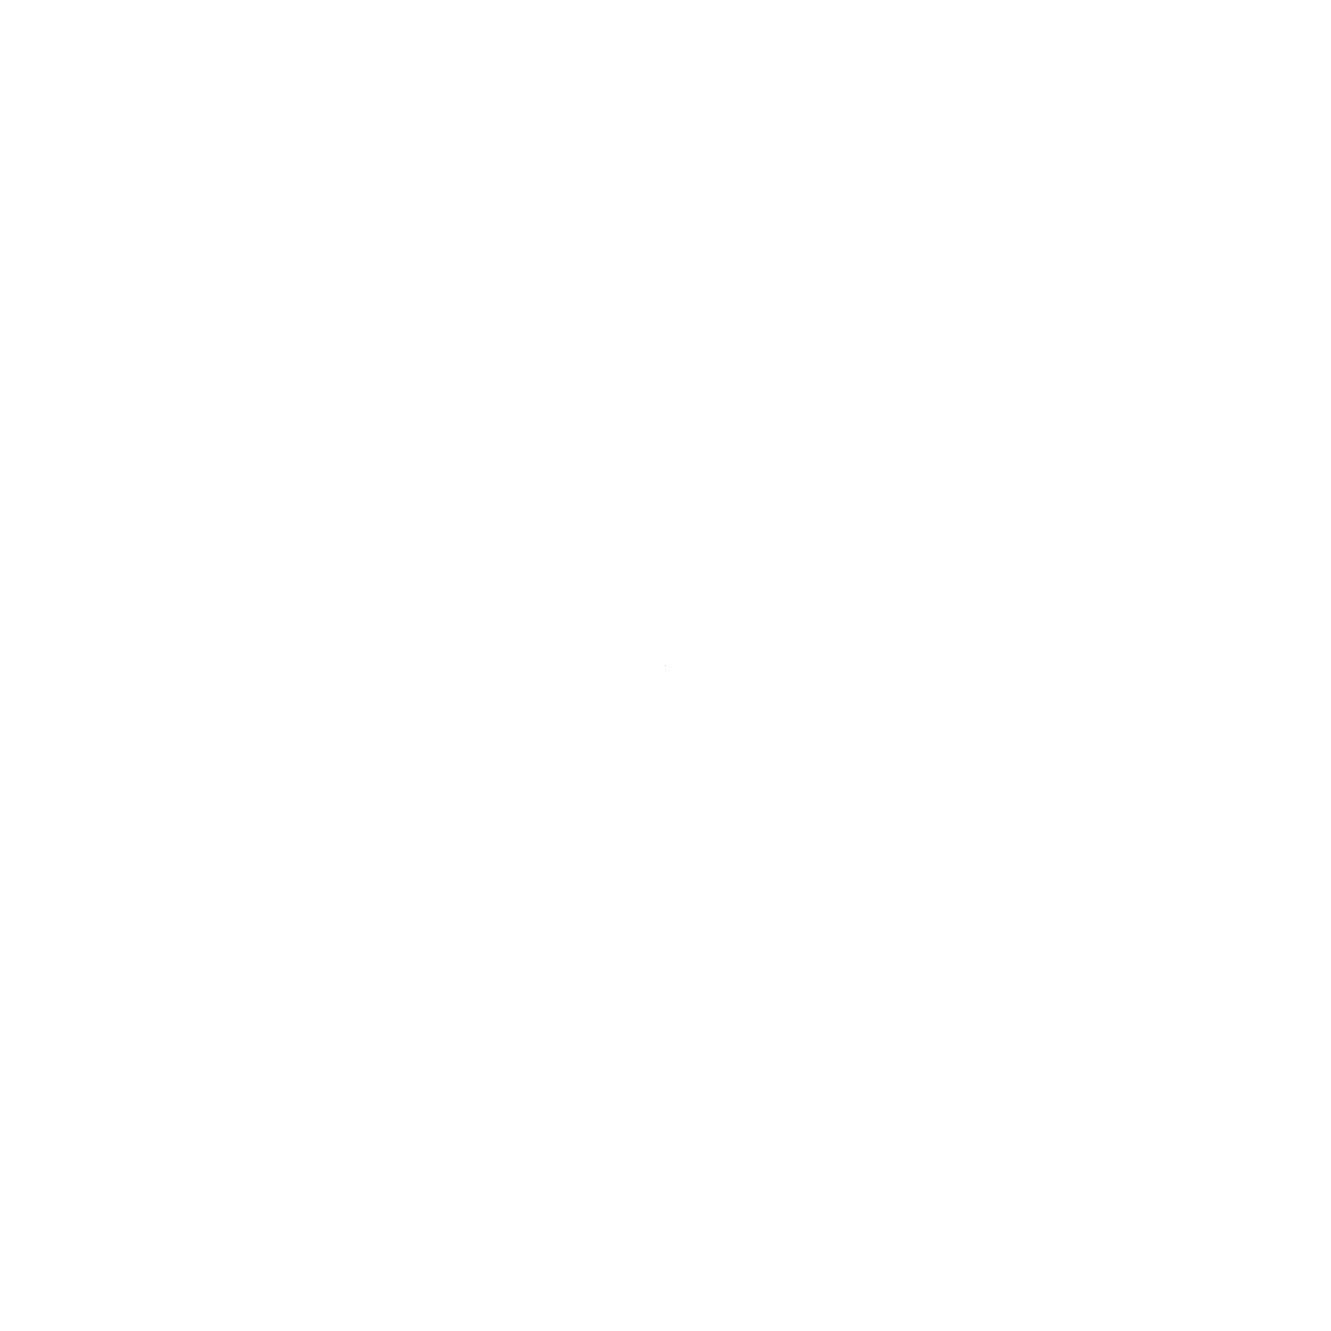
# Model space of a CAD drawing. Header units: metres. Extents: x 404107.6147057505 to 404107.6147057505, y 4422127.1428784113 to 4422127.1428784113.
import ezdxf

# ---------------------------------------------------------------- set-up
doc = ezdxf.new("R2010")
doc.units = ezdxf.units.M
doc.layers.add('workings_from_description', color=2, linetype='CONTINUOUS')

msp = doc.modelspace()

# ---------------------------------------------------------------- linework, layer by layer
at = {"layer": 'workings_from_description'}
msp.add_polyline3d([(404107.6147057505, 4422127.1428784113, 2105.0372774434), (404107.6147057505, 4422127.1428784113, 1409.7884774434)], dxfattribs=at)

doc.saveas('drawing.dxf')
